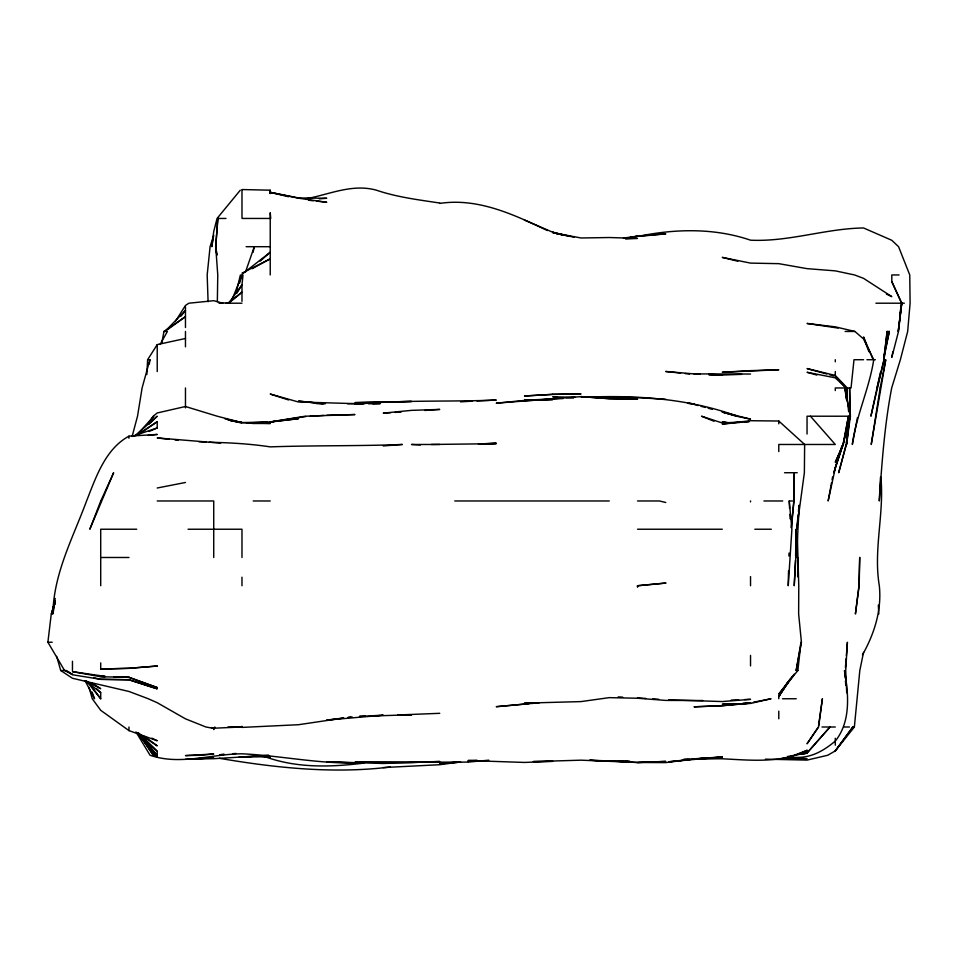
<?xml version="1.0" encoding="UTF-8"?>
<svg xmlns="http://www.w3.org/2000/svg" width="958" height="958" viewBox="0 0 958 958"><rect width="100%" height="100%" fill="white"/><g stroke="black" fill="none" stroke-linecap="round" stroke-linejoin="round"><path stroke-width="1.44" d="M797.667 576.812L797.763 557.484M740.127 422.43L722.284 424.047L750.533 420.718L778.782 421.017L804.636 444.476L804.373 472.725L796.709 529.235L798.158 514.362M217.346 301.722L217.765 274.958L215.718 246.697L217.849 218.448L226.004 218.448M795.619 555.999L796.05 529.235L795.823 557.484L794.23 585.733L795.451 560.454M862.44 654.949C874.283 633.837 881.911 610.222 879.312 585.733C873.241 549.557 884.414 513.488 880.857 477.192M788.53 570.872L788.23 585.733L791.895 529.235L789.236 500.974L792.589 500.974M797.02 533.69L796.481 557.484L799.2 505.441M880.498 477.192L879.288 500.974C881.863 463.169 884.545 425.232 891.682 387.966L900.364 359.717L907.669 331.456L910.1 303.207L909.765 274.958L898.568 246.697L891.802 240.29L863.541 227.968C825.473 228.519 788.913 242.015 750.533 240.183C714.74 227.92 675.641 228.663 638.938 236.255M146.837 374.578L147.616 359.717L157.22 344.617L185.469 338.473M788.889 555.999L789.069 553.017M215.718 246.697L216.927 255.175L215.694 246.697L217.849 218.448M845.435 667.522L846.142 658.601M846.369 655.631L847.411 642.243L845.71 670.492L846.704 692.802M637.645 585.733L637.525 587.134L637.525 585.733L665.774 583.063L637.525 585.733M798.457 511.392L799.032 505.441M765.406 759.179L807.043 760.101L827.748 755.251L835.292 750.892L854.368 727.002L859.817 670.492L863.541 652.35M797.87 670.492L800.984 642.243L796.158 670.492L797.87 670.492L778.782 694.107L792.29 676.396M880.402 372.423L870.906 416.215L884.042 359.717L887.12 331.456L889.311 331.456L883.635 359.717M848.956 423.652L846.597 444.476L850.369 416.215L849.614 387.966L849.758 411.76M849.291 420.682L849.626 417.712M67.479 671.283L72.461 674.444L64.545 670.492L47.9 642.243L51.253 613.994L55.073 602.69M846.345 443.063L849.554 416.215L846.357 444.476L838.693 472.725L846.177 444.476M883.803 358.304L887.12 331.456M149.34 363.956L149.903 359.717L147.616 359.717M818.575 725.589L822.383 698.753L818.587 727.002L807.043 743.803L818.371 727.002M899.945 313.098L901.694 303.207L891.802 281.628L891.802 274.958L899.095 274.958M54.163 606.929L52.894 613.994C53.54 573.614 72.94 537.905 86.567 500.974C95.944 477.324 105.188 449.086 128.971 436.153L157.22 434.441L148.298 435.375M54.666 604.103L55.169 601.277M831.544 482.616L828.155 500.974L835.292 468.079M832.071 479.79L832.586 476.964M161.854 342.76L163.95 331.456L185.469 316.643L167.387 329.72M796.158 670.492L801.427 642.243L798.637 613.994L798.768 585.733L797.26 533.69M892.892 351.61L891.802 357.37L898.508 331.456L901.694 303.207L891.802 281.628M841.926 445.865L833.819 472.725L843.052 444.476L848.441 416.215L843.327 444.476L835.292 462.259L843.052 444.476L850.393 416.215L844.788 387.966L846.752 400.684M857.446 417.628L852.321 444.476C856.272 415.329 869.289 388.697 873.732 359.717L863.541 338.94L854.907 331.456L835.292 326.846L807.043 323.457L838.154 328.079M55.229 598.451L51.9 613.994L55.145 601.277M883.767 356.891L889.311 331.456M253.044 252.349L254.301 246.697L245.44 272.132M236.686 290.49L240.398 274.958M877.037 387.966L884.042 359.717M132.24 435.998L137.521 416.215L142.095 387.966L149.903 359.717M54.929 601.277L51.504 613.994L55.217 602.69M239.488 283.424L241.979 274.958L242.997 274.958L241.979 284.849L241.979 301.351M835.292 467.672L843.052 444.476M231.68 300.513L241.979 274.958M214.867 727.002L213.73 729.565L213.73 728.224L211.251 727.613M160.13 344.329L167.411 331.456L163.95 331.456M778.782 698.753L778.782 696.658L787.213 682.958M236.674 293.411L241.979 284.849L228.663 303.207L241.979 292.262L227.872 303.207M175.29 321.553L185.469 305.458L188.858 303.207L213.73 300.692L222.783 303.207L218.903 302.908M778.782 696.658L790.051 679.222M149.22 422.358L153.22 416.215L157.22 412.97L185.469 406.503L217.238 416.215L241.979 422.646L270.228 423.472L252.385 423.496M788.446 681.449L778.782 696.059L794.218 674.145M150.442 421.137L153.735 416.215L136.886 434.932M852.812 727.002L835.292 750.892L852.812 727.002L854.368 727.002M180.906 316.248L185.469 310.392L164.968 331.456M240.278 190.199L217.059 218.448L213.73 231.513L211.79 246.697L213.73 235.249L210.077 246.697L207.179 274.958L208.09 301.722M148.849 424.37L157.22 416.215L134.395 436.249M260.145 261.139L270.228 252.265L243.152 273.377M241.979 726.308L241.045 727.002L213.73 728.224M137.569 435.136L157.22 421.7L157.22 427.939L149.149 431.471M136.335 435.459L157.22 421.7M252.253 268.671L270.228 258.828L241.979 273.174M799.738 754.09L807.043 753.251L807.043 750.306C772.052 767.993 731.481 756.066 694.023 758.82L722.284 758.269L694.023 758.987L668.744 761.778L722.284 756.868L694.023 758.952L665.774 762.616L637.525 762.484L581.015 760.173L533.426 761.61M794.362 755.251L807.043 750.306M131.797 436.465L157.22 427.939M390.313 766.999C333.576 774.028 275.557 767.897 219.382 758.293M305.554 198.881C329.097 194.618 352.101 183.385 376.458 190.199C396.875 197.156 418.502 199.803 439.746 203.036M753.467 702.214L771.046 698.753L750.533 703.447L722.284 704.274L734.175 703.651M468.007 761.562L470.833 760.999M157.22 488.005L185.469 482.473M630.46 237.5L627.634 238.027L637.525 236.099L665.774 233.836L641.98 236.075M633.286 236.985L637.525 236.195L623.395 238.063M225.022 418.862L241.979 422.586L230.674 420.622L241.979 422.586L270.228 421.939L305.207 416.215L354.987 414.551L326.738 415.257M270.228 421.939L298.489 418.67L270.228 422.011L305.818 416.538M787.488 756.533L807.043 753.048L829.987 727.002L807.043 752.964L799.738 753.922M459.529 762.065L439.746 764.712L383.248 767.562M352.161 716.991L347.934 717.518L350.748 717.147M335.216 719.039L326.738 720.069L383.248 715.195L371.345 715.794M338.042 718.692L343.694 718.009L298.489 724.715L241.979 727.409M799.679 754.09L807.043 753.251M539.378 702.765L496.256 706.693L528.972 703.699M531.941 703.376L537.893 702.741M363.908 763.083C330.402 767.286 296.022 768.316 263.905 756.293M456.104 762.113L439.746 763.754L460.57 762.137M200.701 755.251L213.73 753.994L185.469 755.599L200.701 755.251L199.947 755.251M488.82 760.173L468.007 762.101L411.497 762.221L417.449 762.077M744.582 422.023L749.048 421.616M601.828 398.049L609.264 398.001L581.015 396.636L496.256 403.162L524.505 400.432L552.766 399.57L542.348 399.977M233.057 753.695L236.027 753.455M319.301 198.833L326.738 198.27L298.489 197.947L270.228 192.342L270.228 193.6L270.204 190.199L241.979 189.54M383.248 445.937L402.36 444.476C358.364 446.177 314.272 445.338 270.228 446.871C250.026 443.805 229.681 442.68 209.263 442.249M460.57 401.857L472.462 401.139M424.885 410.467L439.746 409.425L411.497 410.359L383.248 413.137L390.684 412.682M531.941 702.669L524.505 703.148L581.015 701.591L609.264 697.64L637.525 698.238L665.774 700.418L702.944 700.526M395.139 412.407L401.091 412.048M398.109 714.979L439.746 713.315M310.212 416.215L323.984 415.413M625.622 239.045L637.525 238.386L609.264 237.524L581.015 237.991L552.766 232.638L568.298 236.111M431.411 444.476L496.256 443.662L482.868 444.045M749.048 421.556L722.284 422.981L701.543 416.215L713.985 421.245M743.097 703.184L750.533 702.789M479.192 444.045L496.256 443.195L478.413 443.997M365.405 716.105L359.454 716.404L411.497 714.74L398.109 714.848M185.469 759.323L213.73 757.898L189.935 758.952M688.084 759.239L683.617 759.466L689.568 759.203M424.885 762.101L383.248 763.478L326.738 761.766L354.987 762.927C316.99 763.682 279.784 755.527 241.979 753.802C211.359 753.958 179.936 765.634 150.059 755.251L135.964 731.912M476.928 400.947L496.256 400.073C449.146 401.965 401.989 399.761 354.987 404.324L363.908 403.869M586.967 397.127C637.633 395.043 689.425 398.791 737.456 416.215L722.284 412.036L736.367 416.215M246.446 422.981L267.258 422.131M731.205 700.106L738.642 699.819M744.582 699.58L750.533 699.34L722.284 701.555L668.744 699.831M637.525 762.544L665.774 761.418L637.525 762.484L609.264 760.975M524.505 400.66L539.378 400.085M741.612 374.35L722.284 375.045L708.896 374.506M476.928 760.197L468.007 760.532L524.505 762.436L552.766 761.323L533.426 761.526M439.746 203.407C478.042 197.671 513.763 214.532 547.377 230.543M372.83 403.809L380.266 403.593L368.375 403.785M528.972 400.037L524.505 400.157L563.172 398.54M531.941 399.965L546.814 399.558M100.71 669.043L128.971 668.313L157.22 666.026L128.971 668.313L100.71 669.043L100.71 662.876M423.388 761.921L439.746 761.514L411.497 762.496L354.987 762.209L411.497 762.113M386.218 402.001L354.987 402.623L411.497 401.474L392.169 401.869M347.55 403.785L354.987 403.629L298.489 402.001L270.228 394.049L288.598 399.965M189.935 759.071L213.73 758.688L268.743 755.359L239.009 757.107L270.228 756.676L265.965 756.377M787.704 756.652C807.163 759.73 820.419 753.371 835.292 741.109C851.123 721.314 848.513 693.951 844.513 670.492L845.16 677.929M750.533 374.027L694.023 373.907L665.774 371.488L680.647 373.093M241.979 218.448L270.731 218.448L270.228 212.748L270.228 274.958M246.134 246.697L270.228 246.697M226.136 303.207L241.979 303.207M875.899 303.207L904.34 303.207M845.124 331.456L854.907 331.456M863.541 359.717L853.997 359.717L851.039 387.966L835.292 387.966L835.292 390.565M866.93 359.717L875.349 359.717M835.292 416.215L807.043 416.215L807.043 434.046M836.118 416.215L850.393 416.215M439.746 444.476L411.497 444.476L420.418 444.991M804.636 444.476L778.782 444.476L778.782 451.613M805.067 444.476L835.292 444.476L810.444 416.215M784.554 472.725L797.224 472.725M157.22 500.974L213.73 500.974L213.73 557.484M253.187 500.974L270.228 500.974M454.775 500.974L609.264 500.974M637.525 500.974L659.439 500.974L665.774 502.495M763.909 500.974L782.71 500.974M136.719 529.235L100.71 529.235L100.71 557.484L128.971 557.484M188.055 529.235L241.979 529.235L241.979 557.484M637.525 529.235L722.284 529.235M754.82 529.235L771.322 529.235M47.9 642.243L52.211 642.243M56.69 656.374L60.701 670.492L66.246 670.492M782.518 698.753L796.218 698.753M227.956 727.002L241.979 727.002M822 727.002L835.292 727.002M843.854 727.002L849.411 727.002M708.896 374.71L722.284 374.853L708.896 374.398M609.264 397.091L637.525 397.666M589.936 760.209L630.089 761.742M575.063 397.271L552.766 396.804L557.221 397.067M398.109 714.68L411.497 714.991M783.249 758.125L807.043 758.676L792.17 758.245M316.332 403.617L323.768 403.809M783.249 757.982L789.2 758.149M619.682 761.119L630.089 761.502L625.622 761.167M105.176 676.408L72.461 671.642L100.71 676.743L128.971 677.366L157.22 687.545L128.971 677.33L115.583 676.827M219.238 302.74L230.267 303.207M618.185 761.143L630.089 761.682M198.857 441.746L206.293 442.105M618.185 696.909L622.652 697.149M637.525 397.642L665.774 399.294M637.525 697.951L645.86 698.43M589.936 760.185L609.264 761.311M566.142 397.606L573.579 398.049M652.853 698.849L658.601 699.244M220.687 443.123L157.22 437.95L169.111 439.279M325.253 403.737L298.489 401.103L322.271 403.713M261.69 756.389L270.228 757.239L265.893 756.389M685.102 373.584L689.568 374.063M308.895 200.282L313.35 200.773M316.332 201.108L326.738 202.27L298.489 198.186L270.228 192.342L288.598 196.749M175.063 439.95L178.032 440.285M729.349 422.933L722.284 421.688L727.936 422.897M213.73 728.403L205.934 727.002L185.469 718.835L157.22 702.717L148.274 698.753L128.971 691.472L72.461 678.276L60.701 670.492M737.78 416.514L750.533 419.137L722.284 412.036M93.656 677.773L100.71 679.33L128.971 679.773L157.22 688.838L128.971 679.737L100.71 679.33L72.461 674.767L67.276 671.211M573.95 237.273L552.766 232.243L524.505 220.089M227.848 419.76L240.566 422.813M737.816 261.211L722.284 257.391L750.533 263.103L778.782 263.666L807.043 268.647L835.292 270.863L854.596 274.958L863.541 278.347L891.802 296.633L886.413 294.106M694.023 404.396L698.262 405.545M701.088 406.312L705.327 407.449M708.154 408.216L712.393 409.365M826.814 373.991L807.043 368.567L835.292 375.44L847.255 387.966L847.303 399.857M829.64 374.77L833.879 375.931M816.923 375.081L807.043 372.279L835.292 377.835L846.07 387.966L848.668 411.76M562.645 235.117L552.766 232.243L558.143 234.135M89.046 687.449L92.255 698.753L100.71 710.309L128.971 730.607L157.22 740.75L151.843 738.139M85.298 680.719L100.71 688.706L92.112 683.162M140.024 734.379L157.22 745.851L144.43 736.427M85.406 680.659L100.71 692.67L100.71 698.753L86.244 680.671M138.036 733.086L157.22 751.323L157.22 755.251L138.299 733.517M96.602 688.634L100.71 692.67M138.766 733.086L157.22 751.323M837.244 378.434L835.292 376.314L835.292 371.5M840.166 381.619L846.022 387.966M138.826 733.78L157.22 755.251M137.497 732.894L154.513 755.251L157.22 756.569L154.693 755.251L143.664 739.947M91.944 686.982L100.71 698.753M140.922 736.834L153.28 755.251L141.185 736.834M85.07 680.767L94.543 698.753L92.076 692.023M872.594 358.376L863.541 336.988L868.894 351.694M845.878 390.936L845.615 387.966L845.794 390.936M846.429 396.887L846.704 399.857L846.381 395.403M845.423 680.91L845.806 685.365M878.33 605.073L878.821 613.994M789.236 500.974L789.596 508.411M789.883 514.362L790.099 518.817M270.204 190.199L270.228 193.384M835.292 359.717L835.292 361.789M835.292 738.247L835.292 745.18M778.782 421.017L778.782 423.819M778.782 711.159L778.782 718.787M750.533 500.974L750.533 501.884M750.533 576.608L750.533 585.733M750.533 655.392L750.533 665.93M241.979 190.199L241.979 217.346M241.979 577.195L241.979 585.733M185.469 306.644L185.469 327.492M185.469 331.456L185.469 346.832M185.469 387.966L185.469 407.88M157.22 344.617L157.22 371.596M128.971 436.153L128.971 438.213M128.971 727.002L128.971 730.607M100.71 557.891L100.71 585.733M72.461 661.283L72.461 670.492M794.278 472.725L793.99 500.974L791.332 527.75L793.787 500.974L794.278 472.725M859.709 557.484L859.17 585.733L855.41 613.994L858.943 585.733L859.709 557.484M901.694 303.207L898.197 331.456L901.765 303.207M880.174 387.966L871.229 444.476L885.755 359.717L880.174 387.966M100.71 501.166L89.824 529.235L113.631 472.725L100.71 501.166M750.533 703.136L722.284 705.723L694.023 706.824L722.284 705.687L750.533 703.136M224.136 754.365L219.669 754.748L224.136 754.413M552.766 394.337L524.505 395.989L552.766 394.385L581.015 393.966L552.766 394.337M722.284 757.347L694.023 758.987L722.284 757.347M750.533 370.638L722.284 372.267L778.782 369.764L750.533 370.638M637.525 399.067L609.264 398.684L581.015 396.636L609.264 398.684L637.525 399.067M699.975 374.099L694.023 373.907L699.975 374.147M105.176 676.54L100.71 676.384L105.176 676.54M128.971 677.33L114.098 676.839L128.971 677.366M612.246 760.856L609.264 760.748L612.246 760.88M694.023 403.881L688.084 403.318L694.023 403.881"/></g></svg>
